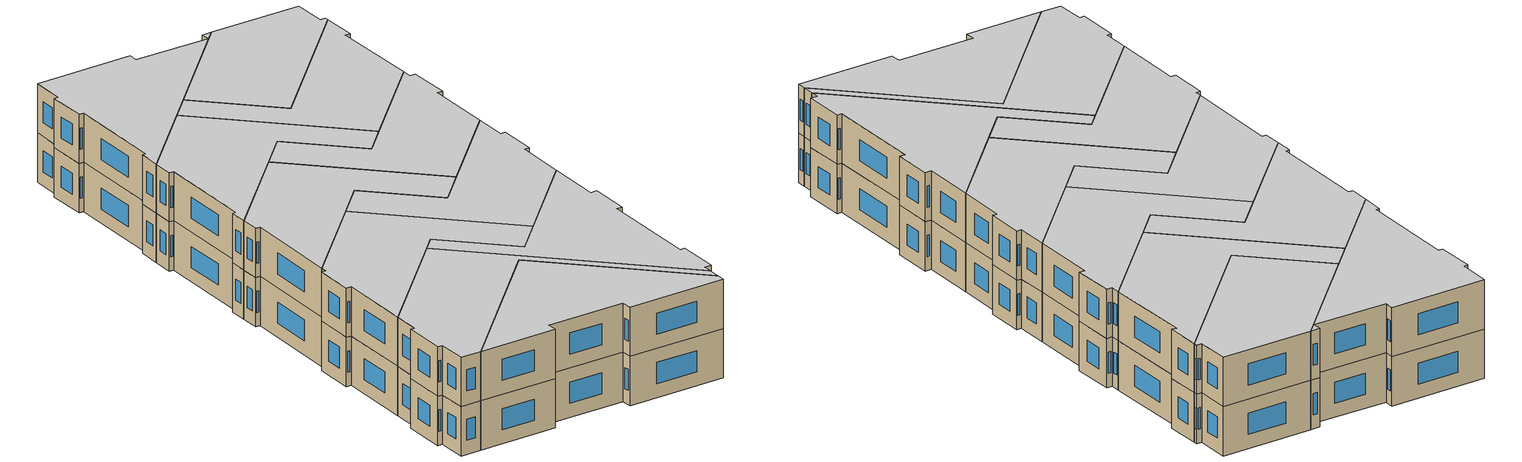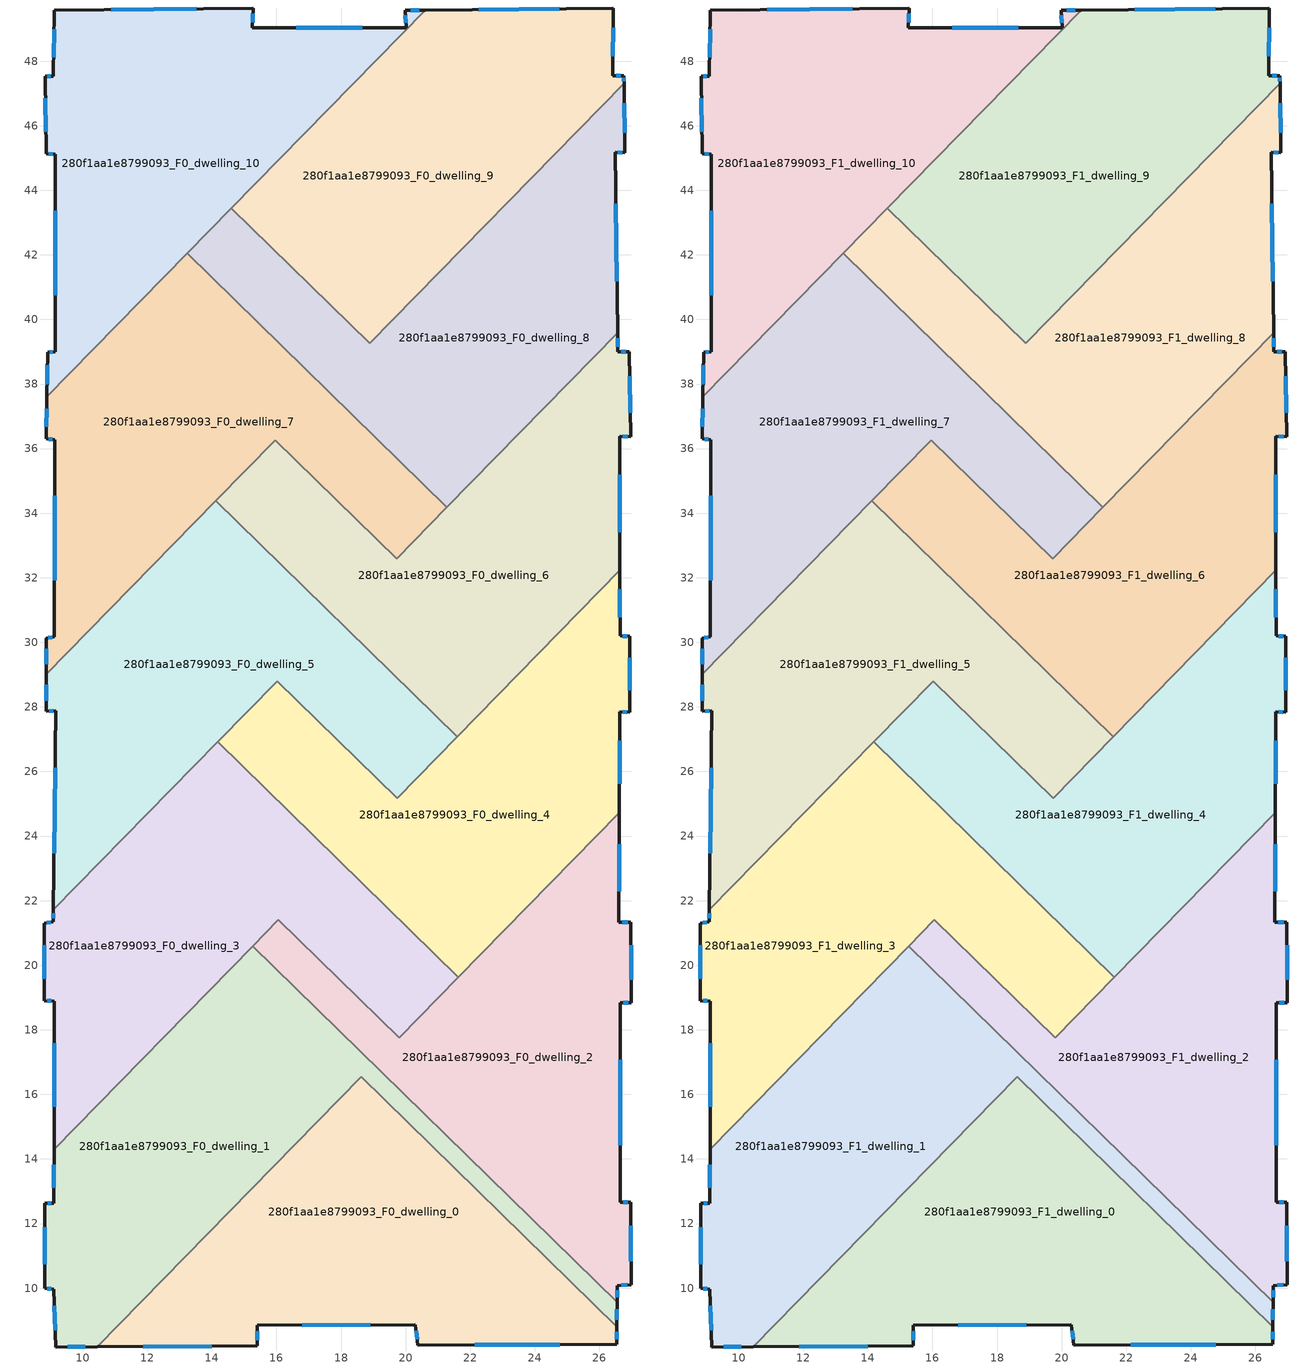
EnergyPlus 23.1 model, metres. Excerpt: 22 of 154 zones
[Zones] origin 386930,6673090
280f1aa1e8799093_F0_dwelling_0
 floor ground (EU_floor_Construction): 26.54,8.8 26.54,8.26 20.37,8.23 20.3,8.87 15.4,8.84 15.41,8.21 10.45,8.18 18.62,16.54 z0
 wall outside (EU_wall_Construction): 10.45,8.18 15.41,8.21 15.4,8.84 20.3,8.87 20.37,8.23 26.54,8.26 26.54,8.8 z0:3
 wall to 280f1aa1e8799093_F0_dwelling_1 (EU_wall_Construction): 26.54,8.8 18.62,16.54 10.45,8.18 z0:3
 window (EU_Window_Construction): 20.32,8.68 20.35,8.41 / 16.8,8.85 18.9,8.86 / 15.4,8.39 15.4,8.66 / 11.87,8.19 13.99,8.2 / 26.54,8.42 26.54,8.64 / 22.13,8.24 24.78,8.25 z0.86:2.14
280f1aa1e8799093_F0_dwelling_1
 floor ground (EU_floor_Construction): 18.62,16.54 10.45,8.18 9.17,8.18 9.11,9.97 8.83,9.99 8.83,12.63 9.11,12.63 9.11,14.3 15.27,20.59 26.55,9.56 26.54,8.8 z0
 wall outside (EU_wall_Construction): 9.11,14.3 9.11,12.63 8.83,12.63 8.83,9.99 9.11,9.97 9.17,8.18 10.45,8.18 / 26.54,8.8 26.55,9.56 z0:3
 wall to 280f1aa1e8799093_F0_dwelling_2 (EU_wall_Construction): 26.55,9.56 15.27,20.59 z0:3
 wall to 280f1aa1e8799093_F0_dwelling_3 (EU_wall_Construction): 15.27,20.59 9.11,14.3 z0:3
 window (EU_Window_Construction): 9.54,8.18 10.09,8.18 / 9.12,9.46 9.15,8.69 / 8.91,9.99 9.03,9.98 / 8.83,11.88 8.83,10.75 / 9.03,12.63 8.91,12.63 / 9.11,13.82 9.11,13.1 / 26.54,9.02 26.55,9.34 z0.86:2.14
280f1aa1e8799093_F0_dwelling_10
 floor ground (EU_floor_Construction): 20.6,49.58 8.89,37.6 8.91,38.98 9.14,39 9.15,45.11 8.87,45.13 8.84,47.53 9.09,47.54 9.12,49.57 15.28,49.64 15.26,49.04 20.02,49.04 19.99,49.57 z0
 wall outside (EU_wall_Construction): 20.6,49.58 19.99,49.57 20.02,49.04 15.26,49.04 15.28,49.64 9.12,49.57 9.09,47.54 8.84,47.53 8.87,45.13 9.15,45.11 9.14,39 8.91,38.98 8.89,37.6 z0:3
 wall to 280f1aa1e8799093_F0_dwelling_9 (EU_wall_Construction): 14.61,43.44 20.6,49.58 z0:3
 wall to 280f1aa1e8799093_F0_dwelling_7 (EU_wall_Construction): 8.89,37.6 13.24,42.04 z0:3
 wall to 280f1aa1e8799093_F0_dwelling_8 (EU_wall_Construction): 13.24,42.04 14.61,43.44 z0:3
 window (EU_Window_Construction): 20.43,49.57 20.16,49.57 / 8.91,38.58 8.9,37.99 / 9.08,38.99 8.98,38.98 / 9.14,43.36 9.14,40.74 / 8.95,45.12 9.07,45.12 / 8.84,46.85 8.86,45.82 / 9.02,47.54 8.91,47.53 / 9.12,48.99 9.1,48.12 / 13.52,49.62 10.88,49.59 / 15.26,49.21 15.27,49.47 / 18.66,49.04 16.62,49.04 / 20,49.42 20.01,49.19 z0.86:2.14
280f1aa1e8799093_F0_dwelling_2
 floor ground (EU_floor_Construction): 26.62,24.72 26.61,21.33 26.98,21.32 26.99,18.84 26.65,18.83 26.65,12.66 26.97,12.66 26.98,10.11 26.55,10.08 26.55,9.56 15.27,20.59 16.06,21.41 19.81,17.75 z0
 wall outside (EU_wall_Construction): 26.55,9.56 26.55,10.08 26.98,10.11 26.97,12.66 26.65,12.66 26.65,18.83 26.99,18.84 26.98,21.32 26.61,21.33 26.62,24.72 z0:3
 wall to 280f1aa1e8799093_F0_dwelling_3 (EU_wall_Construction): 21.63,19.62 19.81,17.75 16.06,21.41 15.27,20.59 z0:3
 wall to 280f1aa1e8799093_F0_dwelling_4 (EU_wall_Construction): 26.62,24.72 21.63,19.62 z0:3
 window (EU_Window_Construction): 26.68,10.09 26.86,10.1 / 26.55,9.71 26.55,9.93 / 26.61,22.3 26.62,23.75 / 26.87,21.32 26.71,21.33 / 26.99,19.55 26.98,20.61 / 26.74,18.83 26.89,18.84 / 26.65,14.42 26.65,17.07 / 26.88,12.66 26.74,12.66 / 26.98,10.84 26.97,11.93 z0.86:2.14
280f1aa1e8799093_F0_dwelling_3
 floor ground (EU_floor_Construction): 21.64,19.62 19.81,17.75 16.06,21.41 9.11,14.3 9.12,18.89 8.81,18.9 8.81,21.3 9.09,21.34 9.09,21.71 14.18,26.91 z0
 wall outside (EU_wall_Construction): 9.09,21.71 9.09,21.34 8.81,21.3 8.81,18.9 9.12,18.89 9.11,14.3 z0:3
 wall to 280f1aa1e8799093_F0_dwelling_4 (EU_wall_Construction): 21.64,19.62 14.18,26.91 z0:3
 wall to 280f1aa1e8799093_F0_dwelling_5 (EU_wall_Construction): 14.18,26.91 9.09,21.71 z0:3
 window (EU_Window_Construction): 9.12,17.58 9.11,15.61 / 8.9,18.9 9.03,18.89 / 8.81,20.62 8.81,19.59 / 9.01,21.33 8.89,21.31 / 9.09,21.61 9.09,21.45 z0.86:2.14
280f1aa1e8799093_F0_dwelling_4
 floor ground (EU_floor_Construction): 26.64,32.23 26.64,30.2 26.95,30.19 26.94,27.84 26.63,27.85 26.62,24.72 21.64,19.62 14.18,26.91 16.02,28.8 19.73,25.17 z0
 wall outside (EU_wall_Construction): 26.62,24.72 26.63,27.85 26.94,27.84 26.95,30.19 26.64,30.2 26.64,32.23 z0:3
 wall to 280f1aa1e8799093_F0_dwelling_5 (EU_wall_Construction): 21.6,27.07 19.73,25.17 16.02,28.8 14.18,26.91 z0:3
 wall to 280f1aa1e8799093_F0_dwelling_6 (EU_wall_Construction): 26.64,32.23 21.6,27.07 z0:3
 window (EU_Window_Construction): 26.62,25.61 26.63,26.96 / 26.64,30.78 26.64,31.65 / 26.86,30.19 26.73,30.19 / 26.94,28.51 26.94,29.52 / 26.72,27.85 26.85,27.84 z0.86:2.14
280f1aa1e8799093_F0_dwelling_5
 floor ground (EU_floor_Construction): 21.6,27.07 19.73,25.17 16.02,28.8 9.09,21.71 9.17,27.88 8.88,27.87 8.87,29.01 14.12,34.38 z0
 wall outside (EU_wall_Construction): 8.87,29.01 8.88,27.87 9.17,27.88 9.09,21.71 z0:3
 wall to 280f1aa1e8799093_F0_dwelling_6 (EU_wall_Construction): 21.6,27.07 14.12,34.38 z0:3
 wall to 280f1aa1e8799093_F0_dwelling_7 (EU_wall_Construction): 14.12,34.38 8.87,29.01 z0:3
 window (EU_Window_Construction): 9.15,26.11 9.11,23.47 / 8.96,27.87 9.08,27.87 / 8.87,28.69 8.87,28.2 z0.86:2.14
280f1aa1e8799093_F0_dwelling_6
 floor ground (EU_floor_Construction): 26.56,39.58 26.57,38.99 26.93,39 26.97,36.36 26.63,36.39 26.64,32.23 21.6,27.07 14.12,34.38 15.96,36.26 19.72,32.58 z0
 wall outside (EU_wall_Construction): 26.64,32.23 26.63,36.39 26.97,36.36 26.93,39 26.57,38.99 26.56,39.58 z0:3
 wall to 280f1aa1e8799093_F0_dwelling_7 (EU_wall_Construction): 21.28,34.18 19.72,32.58 15.96,36.26 14.12,34.38 z0:3
 wall to 280f1aa1e8799093_F0_dwelling_8 (EU_wall_Construction): 26.56,39.58 21.28,34.18 z0:3
 window (EU_Window_Construction): 26.57,39.16 26.57,39.41 / 26.82,38.99 26.67,38.99 / 26.96,37.11 26.94,38.24 / 26.73,36.38 26.88,36.37 / 26.64,33.41 26.63,35.2 z0.86:2.14
280f1aa1e8799093_F0_dwelling_7
 floor ground (EU_floor_Construction): 15.96,36.26 8.87,29.01 8.87,30.12 9.12,30.18 9.14,36.28 8.87,36.3 8.89,37.6 13.24,42.04 21.28,34.18 19.72,32.58 z0
 wall outside (EU_wall_Construction): 8.89,37.6 8.87,36.3 9.14,36.28 9.12,30.18 8.87,30.12 8.87,29.01 z0:3
 wall to 280f1aa1e8799093_F0_dwelling_8 (EU_wall_Construction): 21.28,34.18 13.24,42.04 z0:3
 window (EU_Window_Construction): 8.87,29.8 8.87,29.33 / 9.05,30.16 8.94,30.14 / 9.13,34.53 9.13,31.92 / 8.95,36.29 9.06,36.28 / 8.89,37.23 8.88,36.67 z0.86:2.14
280f1aa1e8799093_F0_dwelling_8
 floor ground (EU_floor_Construction): 26.76,47.31 26.79,45.16 26.49,45.18 26.56,39.58 21.28,34.18 13.24,42.04 14.61,43.44 18.89,39.26 z0
 wall outside (EU_wall_Construction): 26.56,39.58 26.49,45.18 26.79,45.16 26.76,47.31 z0:3
 wall to 280f1aa1e8799093_F0_dwelling_9 (EU_wall_Construction): 26.76,47.31 18.89,39.26 14.61,43.44 z0:3
 window (EU_Window_Construction): 26.78,45.78 26.77,46.7 / 26.58,45.17 26.71,45.17 / 26.54,41.18 26.51,43.58 z0.86:2.14
280f1aa1e8799093_F0_dwelling_9
 floor ground (EU_floor_Construction): 26.43,49.63 26.42,47.55 26.76,47.55 26.76,47.31 18.89,39.26 14.61,43.44 20.6,49.58 z0
 wall outside (EU_wall_Construction): 26.76,47.31 26.76,47.55 26.42,47.55 26.43,49.63 20.6,49.58 z0:3
 window (EU_Window_Construction): 26.42,48.15 26.43,49.04 / 26.66,47.55 26.52,47.55 / 26.76,47.38 26.76,47.48 / 24.76,49.62 22.27,49.59 z0.86:2.14
280f1aa1e8799093_F1_dwelling_0
 floor to 280f1aa1e8799093_F0_dwelling_0 (EU_floor_Construction): 26.54,8.8 26.54,8.26 20.37,8.23 20.3,8.87 15.4,8.84 15.41,8.21 10.45,8.18 18.62,16.54 z3
 wall outside (EU_wall_Construction): 10.45,8.18 15.41,8.21 15.4,8.84 20.3,8.87 20.37,8.23 26.54,8.26 26.54,8.8 z3:6
 wall to 280f1aa1e8799093_F1_dwelling_1 (EU_wall_Construction): 26.54,8.8 18.62,16.54 10.45,8.18 z3:6
 window (EU_Window_Construction): 20.32,8.68 20.35,8.41 / 16.8,8.85 18.9,8.86 / 15.4,8.39 15.4,8.66 / 11.87,8.19 13.99,8.2 / 26.54,8.42 26.54,8.64 / 22.13,8.24 24.78,8.25 z3.86:5.14
 ceiling to 280f1aa1e8799093_F2_dwelling_0 (EU_floor_Construction): 26.54,8.26 26.54,8.8 18.62,16.54 10.45,8.18 15.41,8.21 15.4,8.84 20.3,8.87 20.37,8.23 z6
280f1aa1e8799093_F1_dwelling_1
 floor to 280f1aa1e8799093_F0_dwelling_1 (EU_floor_Construction): 18.62,16.54 10.45,8.18 9.17,8.18 9.11,9.97 8.83,9.99 8.83,12.63 9.11,12.63 9.11,14.3 15.27,20.59 26.55,9.56 26.54,8.8 z3
 wall outside (EU_wall_Construction): 9.11,14.3 9.11,12.63 8.83,12.63 8.83,9.99 9.11,9.97 9.17,8.18 10.45,8.18 / 26.54,8.8 26.55,9.56 z3:6
 wall to 280f1aa1e8799093_F1_dwelling_2 (EU_wall_Construction): 26.55,9.56 15.27,20.59 z3:6
 wall to 280f1aa1e8799093_F1_dwelling_3 (EU_wall_Construction): 15.27,20.59 9.11,14.3 z3:6
 window (EU_Window_Construction): 9.54,8.18 10.09,8.18 / 9.12,9.46 9.15,8.69 / 8.91,9.99 9.03,9.98 / 8.83,11.88 8.83,10.75 / 9.03,12.63 8.91,12.63 / 9.11,13.82 9.11,13.1 / 26.54,9.02 26.55,9.34 z3.86:5.14
 ceiling to 280f1aa1e8799093_F2_dwelling_1 (EU_floor_Construction): 26.54,8.8 26.55,9.56 15.27,20.59 9.11,14.3 9.11,12.63 8.83,12.63 8.83,9.99 9.11,9.97 9.17,8.18 10.45,8.18 18.62,16.54 z6
280f1aa1e8799093_F1_dwelling_10
 floor to 280f1aa1e8799093_F0_dwelling_10 (EU_floor_Construction): 20.6,49.58 8.89,37.6 8.91,38.98 9.14,39 9.15,45.11 8.87,45.13 8.84,47.53 9.09,47.54 9.12,49.57 15.28,49.64 15.26,49.04 20.02,49.04 19.99,49.57 z3
 wall outside (EU_wall_Construction): 20.6,49.58 19.99,49.57 20.02,49.04 15.26,49.04 15.28,49.64 9.12,49.57 9.09,47.54 8.84,47.53 8.87,45.13 9.15,45.11 9.14,39 8.91,38.98 8.89,37.6 z3:6
 wall to 280f1aa1e8799093_F1_dwelling_9 (EU_wall_Construction): 14.61,43.44 20.6,49.58 z3:6
 wall to 280f1aa1e8799093_F1_dwelling_7 (EU_wall_Construction): 8.89,37.6 13.24,42.04 z3:6
 wall to 280f1aa1e8799093_F1_dwelling_8 (EU_wall_Construction): 13.24,42.04 14.61,43.44 z3:6
 window (EU_Window_Construction): 20.43,49.57 20.16,49.57 / 8.91,38.58 8.9,37.99 / 9.08,38.99 8.98,38.98 / 9.14,43.36 9.14,40.74 / 8.95,45.12 9.07,45.12 / 8.84,46.85 8.86,45.82 / 9.02,47.54 8.91,47.53 / 9.12,48.99 9.1,48.12 / 13.52,49.62 10.88,49.59 / 15.26,49.21 15.27,49.47 / 18.66,49.04 16.62,49.04 / 20,49.42 20.01,49.19 z3.86:5.14
 ceiling to 280f1aa1e8799093_F2_dwelling_10 (EU_floor_Construction): 20.02,49.04 15.26,49.04 15.28,49.64 9.12,49.57 9.09,47.54 8.84,47.53 8.87,45.13 9.15,45.11 9.14,39 8.91,38.98 8.89,37.6 20.6,49.58 19.99,49.57 z6
280f1aa1e8799093_F1_dwelling_2
 floor to 280f1aa1e8799093_F0_dwelling_2 (EU_floor_Construction): 26.62,24.72 26.61,21.33 26.98,21.32 26.99,18.84 26.65,18.83 26.65,12.66 26.97,12.66 26.98,10.11 26.55,10.08 26.55,9.56 15.27,20.59 16.06,21.41 19.81,17.75 z3
 wall outside (EU_wall_Construction): 26.55,9.56 26.55,10.08 26.98,10.11 26.97,12.66 26.65,12.66 26.65,18.83 26.99,18.84 26.98,21.32 26.61,21.33 26.62,24.72 z3:6
 wall to 280f1aa1e8799093_F1_dwelling_3 (EU_wall_Construction): 21.63,19.62 19.81,17.75 16.06,21.41 15.27,20.59 z3:6
 wall to 280f1aa1e8799093_F1_dwelling_4 (EU_wall_Construction): 26.62,24.72 21.63,19.62 z3:6
 window (EU_Window_Construction): 26.68,10.09 26.86,10.1 / 26.55,9.71 26.55,9.93 / 26.61,22.3 26.62,23.75 / 26.87,21.32 26.71,21.33 / 26.99,19.55 26.98,20.61 / 26.74,18.83 26.89,18.84 / 26.65,14.42 26.65,17.07 / 26.88,12.66 26.74,12.66 / 26.98,10.84 26.97,11.93 z3.86:5.14
 ceiling to 280f1aa1e8799093_F2_dwelling_2 (EU_floor_Construction): 26.55,9.56 26.55,10.08 26.98,10.11 26.97,12.66 26.65,12.66 26.65,18.83 26.99,18.84 26.98,21.32 26.61,21.33 26.62,24.72 19.81,17.75 16.06,21.41 15.27,20.59 z6
280f1aa1e8799093_F1_dwelling_3
 floor to 280f1aa1e8799093_F0_dwelling_3 (EU_floor_Construction): 21.64,19.62 19.81,17.75 16.06,21.41 9.11,14.3 9.12,18.89 8.81,18.9 8.81,21.3 9.09,21.34 9.09,21.71 14.18,26.91 z3
 wall outside (EU_wall_Construction): 9.09,21.71 9.09,21.34 8.81,21.3 8.81,18.9 9.12,18.89 9.11,14.3 z3:6
 wall to 280f1aa1e8799093_F1_dwelling_4 (EU_wall_Construction): 21.64,19.62 14.18,26.91 z3:6
 wall to 280f1aa1e8799093_F1_dwelling_5 (EU_wall_Construction): 14.18,26.91 9.09,21.71 z3:6
 window (EU_Window_Construction): 9.12,17.58 9.11,15.61 / 8.9,18.9 9.03,18.89 / 8.81,20.62 8.81,19.59 / 9.01,21.33 8.89,21.31 / 9.09,21.61 9.09,21.45 z3.86:5.14
 ceiling to 280f1aa1e8799093_F2_dwelling_3 (EU_floor_Construction): 19.81,17.75 21.64,19.62 14.18,26.91 9.09,21.71 9.09,21.34 8.81,21.3 8.81,18.9 9.12,18.89 9.11,14.3 16.06,21.41 z6
280f1aa1e8799093_F1_dwelling_4
 floor to 280f1aa1e8799093_F0_dwelling_4 (EU_floor_Construction): 26.64,32.23 26.64,30.2 26.95,30.19 26.94,27.84 26.63,27.85 26.62,24.72 21.64,19.62 14.18,26.91 16.02,28.8 19.73,25.17 z3
 wall outside (EU_wall_Construction): 26.62,24.72 26.63,27.85 26.94,27.84 26.95,30.19 26.64,30.2 26.64,32.23 z3:6
 wall to 280f1aa1e8799093_F1_dwelling_5 (EU_wall_Construction): 21.6,27.07 19.73,25.17 16.02,28.8 14.18,26.91 z3:6
 wall to 280f1aa1e8799093_F1_dwelling_6 (EU_wall_Construction): 26.64,32.23 21.6,27.07 z3:6
 window (EU_Window_Construction): 26.62,25.61 26.63,26.96 / 26.64,30.78 26.64,31.65 / 26.86,30.19 26.73,30.19 / 26.94,28.51 26.94,29.52 / 26.72,27.85 26.85,27.84 z3.86:5.14
 ceiling to 280f1aa1e8799093_F2_dwelling_4 (EU_floor_Construction): 26.62,24.72 26.63,27.85 26.94,27.84 26.95,30.19 26.64,30.2 26.64,32.23 19.73,25.17 16.02,28.8 14.18,26.91 21.64,19.62 z6
280f1aa1e8799093_F1_dwelling_5
 floor to 280f1aa1e8799093_F0_dwelling_5 (EU_floor_Construction): 21.6,27.07 19.73,25.17 16.02,28.8 9.09,21.71 9.17,27.88 8.88,27.87 8.87,29.01 14.12,34.38 z3
 wall outside (EU_wall_Construction): 8.87,29.01 8.88,27.87 9.17,27.88 9.09,21.71 z3:6
 wall to 280f1aa1e8799093_F1_dwelling_6 (EU_wall_Construction): 21.6,27.07 14.12,34.38 z3:6
 wall to 280f1aa1e8799093_F1_dwelling_7 (EU_wall_Construction): 14.12,34.38 8.87,29.01 z3:6
 window (EU_Window_Construction): 9.15,26.11 9.11,23.47 / 8.96,27.87 9.08,27.87 / 8.87,28.69 8.87,28.2 z3.86:5.14
 ceiling to 280f1aa1e8799093_F2_dwelling_5 (EU_floor_Construction): 19.73,25.17 21.6,27.07 14.12,34.38 8.87,29.01 8.88,27.87 9.17,27.88 9.09,21.71 16.02,28.8 z6
280f1aa1e8799093_F1_dwelling_6
 floor to 280f1aa1e8799093_F0_dwelling_6 (EU_floor_Construction): 26.56,39.58 26.57,38.99 26.93,39 26.97,36.36 26.63,36.39 26.64,32.23 21.6,27.07 14.12,34.38 15.96,36.26 19.72,32.58 z3
 wall outside (EU_wall_Construction): 26.64,32.23 26.63,36.39 26.97,36.36 26.93,39 26.57,38.99 26.56,39.58 z3:6
 wall to 280f1aa1e8799093_F1_dwelling_7 (EU_wall_Construction): 21.28,34.18 19.72,32.58 15.96,36.26 14.12,34.38 z3:6
 wall to 280f1aa1e8799093_F1_dwelling_8 (EU_wall_Construction): 26.56,39.58 21.28,34.18 z3:6
 window (EU_Window_Construction): 26.57,39.16 26.57,39.41 / 26.82,38.99 26.67,38.99 / 26.96,37.11 26.94,38.24 / 26.73,36.38 26.88,36.37 / 26.64,33.41 26.63,35.2 z3.86:5.14
 ceiling to 280f1aa1e8799093_F2_dwelling_6 (EU_floor_Construction): 26.64,32.23 26.63,36.39 26.97,36.36 26.93,39 26.57,38.99 26.56,39.58 19.72,32.58 15.96,36.26 14.12,34.38 21.6,27.07 z6
280f1aa1e8799093_F1_dwelling_7
 floor to 280f1aa1e8799093_F0_dwelling_7 (EU_floor_Construction): 15.96,36.26 8.87,29.01 8.87,30.12 9.12,30.18 9.14,36.28 8.87,36.3 8.89,37.6 13.24,42.04 21.28,34.18 19.72,32.58 z3
 wall outside (EU_wall_Construction): 8.89,37.6 8.87,36.3 9.14,36.28 9.12,30.18 8.87,30.12 8.87,29.01 z3:6
 wall to 280f1aa1e8799093_F1_dwelling_8 (EU_wall_Construction): 21.28,34.18 13.24,42.04 z3:6
 window (EU_Window_Construction): 8.87,29.8 8.87,29.33 / 9.05,30.16 8.94,30.14 / 9.13,34.53 9.13,31.92 / 8.95,36.29 9.06,36.28 / 8.89,37.23 8.88,36.67 z3.86:5.14
 ceiling to 280f1aa1e8799093_F2_dwelling_7 (EU_floor_Construction): 19.72,32.58 21.28,34.18 13.24,42.04 8.89,37.6 8.87,36.3 9.14,36.28 9.12,30.18 8.87,30.12 8.87,29.01 15.96,36.26 z6
280f1aa1e8799093_F1_dwelling_8
 floor to 280f1aa1e8799093_F0_dwelling_8 (EU_floor_Construction): 26.76,47.31 26.79,45.16 26.49,45.18 26.56,39.58 21.28,34.18 13.24,42.04 14.61,43.44 18.89,39.26 z3
 wall outside (EU_wall_Construction): 26.56,39.58 26.49,45.18 26.79,45.16 26.76,47.31 z3:6
 wall to 280f1aa1e8799093_F1_dwelling_9 (EU_wall_Construction): 26.76,47.31 18.89,39.26 14.61,43.44 z3:6
 window (EU_Window_Construction): 26.78,45.78 26.77,46.7 / 26.58,45.17 26.71,45.17 / 26.54,41.18 26.51,43.58 z3.86:5.14
 ceiling to 280f1aa1e8799093_F2_dwelling_8 (EU_floor_Construction): 26.56,39.58 26.49,45.18 26.79,45.16 26.76,47.31 18.89,39.26 14.61,43.44 13.24,42.04 21.28,34.18 z6
280f1aa1e8799093_F1_dwelling_9
 floor to 280f1aa1e8799093_F0_dwelling_9 (EU_floor_Construction): 26.43,49.63 26.42,47.55 26.76,47.55 26.76,47.31 18.89,39.26 14.61,43.44 20.6,49.58 z3
 wall outside (EU_wall_Construction): 26.76,47.31 26.76,47.55 26.42,47.55 26.43,49.63 20.6,49.58 z3:6
 window (EU_Window_Construction): 26.42,48.15 26.43,49.04 / 26.66,47.55 26.52,47.55 / 26.76,47.38 26.76,47.48 / 24.76,49.62 22.27,49.59 z3.86:5.14
 ceiling to 280f1aa1e8799093_F2_dwelling_9 (EU_floor_Construction): 18.89,39.26 26.76,47.31 26.76,47.55 26.42,47.55 26.43,49.63 20.6,49.58 14.61,43.44 z6
[Building]
EU S2 Campaign: North Axis=0; Terrain=City; Solar Distribution=FullExterior
[Site:Location]
Helsinki-Vantaa.AP: Latitude=60.317; Longitude=24.963; Time Zone=2; Elevation=54.6
[SizingPeriod:WeatherFileDays]
AnnualSizingPeriod: Begin Month=1; Begin Day of Month=1; End Month=12; End Day of Month=31; Day of Week for Start Day=Monday; Use Weather File Daylight Saving Period=No; Use Weather File Rain and Snow Indicators=No
[MATERIAL]
EU_InternalMass_Material: Roughness=MediumRough; Thickness=0.1; Conductivity=1; Density=1800; Specific Heat=900; Thermal Absorptance=0.9; Solar Absorptance=0.7; Visible Absorptance=0.7
[MATERIAL:NOMASS] Roughness=MediumRough; Thermal Absorptance=0.9; Solar Absorptance=0.7; Visible Absorptance=0.7
Name | Thermal Resistance
EU_wall_NoMass | 1.10183
EU_floor_NoMass | 1.70606
[WINDOWMATERIAL:SIMPLEGLAZINGSYSTEM]
EU_Window_SimpleGlazing: UFactor=3.11035; Solar Heat Gain Coefficient=0.8; Visible Transmittance=0.8
[CONSTRUCTION]
EU_wall_Construction: EU_wall_NoMass
EU_floor_Construction: EU_floor_NoMass
EU_Window_Construction: EU_Window_SimpleGlazing
EU_InternalMass_Construction: EU_InternalMass_Material
[ZONE] Type=1; Multiplier=1; Ceiling Height=autocalculate; Floor Area=autocalculate; Part of Total Floor Area=Yes
Name | Volume
280f1aa1e8799093_F0_dwelling_0; 280f1aa1e8799093_F1_dwelling_0 | 197.594
280f1aa1e8799093_F0_dwelling_1; 280f1aa1e8799093_F1_dwelling_1 | 197.613
280f1aa1e8799093_F0_dwelling_10; 280f1aa1e8799093_F1_dwelling_10 | 197.597
280f1aa1e8799093_F0_dwelling_2; 280f1aa1e8799093_F1_dwelling_2; 280f1aa1e8799093_F0_dwelling_3; 280f1aa1e8799093_F1_dwelling_3 | 197.605
280f1aa1e8799093_F0_dwelling_4; 280f1aa1e8799093_F1_dwelling_4 | 197.626
280f1aa1e8799093_F0_dwelling_5; 280f1aa1e8799093_F1_dwelling_5 | 197.632
280f1aa1e8799093_F0_dwelling_6; 280f1aa1e8799093_F1_dwelling_6 | 197.61
280f1aa1e8799093_F0_dwelling_7; 280f1aa1e8799093_F1_dwelling_7 | 197.616
280f1aa1e8799093_F0_dwelling_8; 280f1aa1e8799093_F1_dwelling_8 | 197.586
280f1aa1e8799093_F0_dwelling_9; 280f1aa1e8799093_F1_dwelling_9 | 197.602
[INTERNALMASS] Construction=EU_InternalMass_Construction
Name | Zone or ZoneList | Surface Area
280f1aa1e8799093_F0_dwelling_0_EU_InternalMass | 280f1aa1e8799093_F0_dwelling_0 | 65.8658
280f1aa1e8799093_F0_dwelling_1_EU_InternalMass | 280f1aa1e8799093_F0_dwelling_1 | 65.8715
280f1aa1e8799093_F0_dwelling_2_EU_InternalMass | 280f1aa1e8799093_F0_dwelling_2 | 65.8689
280f1aa1e8799093_F0_dwelling_3_EU_InternalMass | 280f1aa1e8799093_F0_dwelling_3 | 65.8682
280f1aa1e8799093_F0_dwelling_4_EU_InternalMass | 280f1aa1e8799093_F0_dwelling_4 | 65.8757
280f1aa1e8799093_F0_dwelling_5_EU_InternalMass | 280f1aa1e8799093_F0_dwelling_5 | 65.8792
280f1aa1e8799093_F0_dwelling_6_EU_InternalMass | 280f1aa1e8799093_F0_dwelling_6 | 65.8692
280f1aa1e8799093_F0_dwelling_7_EU_InternalMass | 280f1aa1e8799093_F0_dwelling_7 | 65.8727
280f1aa1e8799093_F0_dwelling_8_EU_InternalMass | 280f1aa1e8799093_F0_dwelling_8 | 65.8632
280f1aa1e8799093_F0_dwelling_9_EU_InternalMass | 280f1aa1e8799093_F0_dwelling_9 | 65.8666
280f1aa1e8799093_F0_dwelling_10_EU_InternalMass | 280f1aa1e8799093_F0_dwelling_10 | 65.8663
280f1aa1e8799093_F1_dwelling_0_EU_InternalMass | 280f1aa1e8799093_F1_dwelling_0 | 65.8658
280f1aa1e8799093_F1_dwelling_1_EU_InternalMass | 280f1aa1e8799093_F1_dwelling_1 | 65.8715
280f1aa1e8799093_F1_dwelling_2_EU_InternalMass | 280f1aa1e8799093_F1_dwelling_2 | 65.8689
280f1aa1e8799093_F1_dwelling_3_EU_InternalMass | 280f1aa1e8799093_F1_dwelling_3 | 65.8682
280f1aa1e8799093_F1_dwelling_4_EU_InternalMass | 280f1aa1e8799093_F1_dwelling_4 | 65.8757
280f1aa1e8799093_F1_dwelling_5_EU_InternalMass | 280f1aa1e8799093_F1_dwelling_5 | 65.8792
280f1aa1e8799093_F1_dwelling_6_EU_InternalMass | 280f1aa1e8799093_F1_dwelling_6 | 65.8692
280f1aa1e8799093_F1_dwelling_7_EU_InternalMass | 280f1aa1e8799093_F1_dwelling_7 | 65.8727
280f1aa1e8799093_F1_dwelling_8_EU_InternalMass | 280f1aa1e8799093_F1_dwelling_8 | 65.8632
280f1aa1e8799093_F1_dwelling_9_EU_InternalMass | 280f1aa1e8799093_F1_dwelling_9 | 65.8666
280f1aa1e8799093_F1_dwelling_10_EU_InternalMass | 280f1aa1e8799093_F1_dwelling_10 | 65.8663
[OTHEREQUIPMENT] Fuel Type=Electricity; Design Level Calculation Method=Watts/Area; Power per Zone Floor Area=1; Fraction Latent=0; Fraction Radiant=0; Fraction Lost=0; Carbon Dioxide Generation Rate=0; EndUse Subcategory=EU_Step8_InternalGains
Name | Zone or ZoneList or Space or SpaceList | Schedule
EU_Step8_InternalGain_280f1aa1e8799093_F0_dwelling_0_f000 | 280f1aa1e8799093_F0_dwelling_0 | EU_Step8_GainSchedule_280f1aa1e8799093_F0_dwelling_0_f000
EU_Step8_InternalGain_280f1aa1e8799093_F0_dwelling_1_f000 | 280f1aa1e8799093_F0_dwelling_1 | EU_Step8_GainSchedule_280f1aa1e8799093_F0_dwelling_1_f000
EU_Step8_InternalGain_280f1aa1e8799093_F0_dwelling_2_f000 | 280f1aa1e8799093_F0_dwelling_2 | EU_Step8_GainSchedule_280f1aa1e8799093_F0_dwelling_2_f000
EU_Step8_InternalGain_280f1aa1e8799093_F0_dwelling_3_f000 | 280f1aa1e8799093_F0_dwelling_3 | EU_Step8_GainSchedule_280f1aa1e8799093_F0_dwelling_3_f000
EU_Step8_InternalGain_280f1aa1e8799093_F0_dwelling_4_f000 | 280f1aa1e8799093_F0_dwelling_4 | EU_Step8_GainSchedule_280f1aa1e8799093_F0_dwelling_4_f000
EU_Step8_InternalGain_280f1aa1e8799093_F0_dwelling_5_f000 | 280f1aa1e8799093_F0_dwelling_5 | EU_Step8_GainSchedule_280f1aa1e8799093_F0_dwelling_5_f000
EU_Step8_InternalGain_280f1aa1e8799093_F0_dwelling_6_f000 | 280f1aa1e8799093_F0_dwelling_6 | EU_Step8_GainSchedule_280f1aa1e8799093_F0_dwelling_6_f000
EU_Step8_InternalGain_280f1aa1e8799093_F0_dwelling_7_f000 | 280f1aa1e8799093_F0_dwelling_7 | EU_Step8_GainSchedule_280f1aa1e8799093_F0_dwelling_7_f000
EU_Step8_InternalGain_280f1aa1e8799093_F0_dwelling_8_f000 | 280f1aa1e8799093_F0_dwelling_8 | EU_Step8_GainSchedule_280f1aa1e8799093_F0_dwelling_8_f000
EU_Step8_InternalGain_280f1aa1e8799093_F0_dwelling_9_f000 | 280f1aa1e8799093_F0_dwelling_9 | EU_Step8_GainSchedule_280f1aa1e8799093_F0_dwelling_9_f000
EU_Step8_InternalGain_280f1aa1e8799093_F0_dwelling_10_f000 | 280f1aa1e8799093_F0_dwelling_10 | EU_Step8_GainSchedule_280f1aa1e8799093_F0_dwelling_10_f000
EU_Step8_InternalGain_280f1aa1e8799093_F1_dwelling_0_f000 | 280f1aa1e8799093_F1_dwelling_0 | EU_Step8_GainSchedule_280f1aa1e8799093_F1_dwelling_0_f000
EU_Step8_InternalGain_280f1aa1e8799093_F1_dwelling_1_f000 | 280f1aa1e8799093_F1_dwelling_1 | EU_Step8_GainSchedule_280f1aa1e8799093_F1_dwelling_1_f000
EU_Step8_InternalGain_280f1aa1e8799093_F1_dwelling_2_f000 | 280f1aa1e8799093_F1_dwelling_2 | EU_Step8_GainSchedule_280f1aa1e8799093_F1_dwelling_2_f000
EU_Step8_InternalGain_280f1aa1e8799093_F1_dwelling_3_f000 | 280f1aa1e8799093_F1_dwelling_3 | EU_Step8_GainSchedule_280f1aa1e8799093_F1_dwelling_3_f000
EU_Step8_InternalGain_280f1aa1e8799093_F1_dwelling_4_f000 | 280f1aa1e8799093_F1_dwelling_4 | EU_Step8_GainSchedule_280f1aa1e8799093_F1_dwelling_4_f000
EU_Step8_InternalGain_280f1aa1e8799093_F1_dwelling_5_f000 | 280f1aa1e8799093_F1_dwelling_5 | EU_Step8_GainSchedule_280f1aa1e8799093_F1_dwelling_5_f000
EU_Step8_InternalGain_280f1aa1e8799093_F1_dwelling_6_f000 | 280f1aa1e8799093_F1_dwelling_6 | EU_Step8_GainSchedule_280f1aa1e8799093_F1_dwelling_6_f000
EU_Step8_InternalGain_280f1aa1e8799093_F1_dwelling_7_f000 | 280f1aa1e8799093_F1_dwelling_7 | EU_Step8_GainSchedule_280f1aa1e8799093_F1_dwelling_7_f000
EU_Step8_InternalGain_280f1aa1e8799093_F1_dwelling_8_f000 | 280f1aa1e8799093_F1_dwelling_8 | EU_Step8_GainSchedule_280f1aa1e8799093_F1_dwelling_8_f000
EU_Step8_InternalGain_280f1aa1e8799093_F1_dwelling_9_f000 | 280f1aa1e8799093_F1_dwelling_9 | EU_Step8_GainSchedule_280f1aa1e8799093_F1_dwelling_9_f000
EU_Step8_InternalGain_280f1aa1e8799093_F1_dwelling_10_f000 | 280f1aa1e8799093_F1_dwelling_10 | EU_Step8_GainSchedule_280f1aa1e8799093_F1_dwelling_10_f000
[ZONEVENTILATION:DESIGNFLOWRATE] Schedule=EU_AlwaysOn; Design Flow Rate Calculation Method=AirChanges/Hour; Air Changes per Hour=0.756316; Ventilation Type=Natural; Fan Pressure Rise=0; Fan Total Efficiency=1; Constant Term Coefficient=1; Temperature Term Coefficient=0; Velocity Term Coefficient=0; Velocity Squared Term Coefficient=0; Minimum Indoor Temperature=-100; Maximum Indoor Temperature=100; Delta Temperature=-100; Minimum Outdoor Temperature=-100; Maximum Outdoor Temperature=100; Maximum Wind Speed=40
Name | Zone or ZoneList or Space or SpaceList
EU_ConstantAir_280f1aa1e8799093_F0_dwelling_0 | 280f1aa1e8799093_F0_dwelling_0
EU_ConstantAir_280f1aa1e8799093_F0_dwelling_1 | 280f1aa1e8799093_F0_dwelling_1
EU_ConstantAir_280f1aa1e8799093_F0_dwelling_2 | 280f1aa1e8799093_F0_dwelling_2
EU_ConstantAir_280f1aa1e8799093_F0_dwelling_3 | 280f1aa1e8799093_F0_dwelling_3
EU_ConstantAir_280f1aa1e8799093_F0_dwelling_4 | 280f1aa1e8799093_F0_dwelling_4
EU_ConstantAir_280f1aa1e8799093_F0_dwelling_5 | 280f1aa1e8799093_F0_dwelling_5
EU_ConstantAir_280f1aa1e8799093_F0_dwelling_6 | 280f1aa1e8799093_F0_dwelling_6
EU_ConstantAir_280f1aa1e8799093_F0_dwelling_7 | 280f1aa1e8799093_F0_dwelling_7
EU_ConstantAir_280f1aa1e8799093_F0_dwelling_8 | 280f1aa1e8799093_F0_dwelling_8
EU_ConstantAir_280f1aa1e8799093_F0_dwelling_9 | 280f1aa1e8799093_F0_dwelling_9
EU_ConstantAir_280f1aa1e8799093_F0_dwelling_10 | 280f1aa1e8799093_F0_dwelling_10
EU_ConstantAir_280f1aa1e8799093_F1_dwelling_0 | 280f1aa1e8799093_F1_dwelling_0
EU_ConstantAir_280f1aa1e8799093_F1_dwelling_1 | 280f1aa1e8799093_F1_dwelling_1
EU_ConstantAir_280f1aa1e8799093_F1_dwelling_2 | 280f1aa1e8799093_F1_dwelling_2
EU_ConstantAir_280f1aa1e8799093_F1_dwelling_3 | 280f1aa1e8799093_F1_dwelling_3
EU_ConstantAir_280f1aa1e8799093_F1_dwelling_4 | 280f1aa1e8799093_F1_dwelling_4
EU_ConstantAir_280f1aa1e8799093_F1_dwelling_5 | 280f1aa1e8799093_F1_dwelling_5
EU_ConstantAir_280f1aa1e8799093_F1_dwelling_6 | 280f1aa1e8799093_F1_dwelling_6
EU_ConstantAir_280f1aa1e8799093_F1_dwelling_7 | 280f1aa1e8799093_F1_dwelling_7
EU_ConstantAir_280f1aa1e8799093_F1_dwelling_8 | 280f1aa1e8799093_F1_dwelling_8
EU_ConstantAir_280f1aa1e8799093_F1_dwelling_9 | 280f1aa1e8799093_F1_dwelling_9
EU_ConstantAir_280f1aa1e8799093_F1_dwelling_10 | 280f1aa1e8799093_F1_dwelling_10
[HVACTEMPLATE:THERMOSTAT] Constant Heating Setpoint=20; Constant Cooling Setpoint=50
EU_HeatOnly_280f1aa1e8799093_F0_dwelling_0; EU_HeatOnly_280f1aa1e8799093_F0_dwelling_1; EU_HeatOnly_280f1aa1e8799093_F0_dwelling_2; EU_HeatOnly_280f1aa1e8799093_F0_dwelling_3; EU_HeatOnly_280f1aa1e8799093_F0_dwelling_4; EU_HeatOnly_280f1aa1e8799093_F0_dwelling_5; EU_HeatOnly_280f1aa1e8799093_F0_dwelling_6; EU_HeatOnly_280f1aa1e8799093_F0_dwelling_7; EU_HeatOnly_280f1aa1e8799093_F0_dwelling_8; EU_HeatOnly_280f1aa1e8799093_F0_dwelling_9; EU_HeatOnly_280f1aa1e8799093_F0_dwelling_10; EU_HeatOnly_280f1aa1e8799093_F1_dwelling_0; EU_HeatOnly_280f1aa1e8799093_F1_dwelling_1; EU_HeatOnly_280f1aa1e8799093_F1_dwelling_2; EU_HeatOnly_280f1aa1e8799093_F1_dwelling_3; EU_HeatOnly_280f1aa1e8799093_F1_dwelling_4; EU_HeatOnly_280f1aa1e8799093_F1_dwelling_5; EU_HeatOnly_280f1aa1e8799093_F1_dwelling_6; EU_HeatOnly_280f1aa1e8799093_F1_dwelling_7; EU_HeatOnly_280f1aa1e8799093_F1_dwelling_8; EU_HeatOnly_280f1aa1e8799093_F1_dwelling_9; EU_HeatOnly_280f1aa1e8799093_F1_dwelling_10; EU_HeatOnly_280f1aa1e8799093_F2_dwelling_0; EU_HeatOnly_280f1aa1e8799093_F2_dwelling_1; EU_HeatOnly_280f1aa1e8799093_F2_dwelling_2; EU_HeatOnly_280f1aa1e8799093_F2_dwelling_3; EU_HeatOnly_280f1aa1e8799093_F2_dwelling_4; EU_HeatOnly_280f1aa1e8799093_F2_dwelling_5; EU_HeatOnly_280f1aa1e8799093_F2_dwelling_6; EU_HeatOnly_280f1aa1e8799093_F2_dwelling_7; EU_HeatOnly_280f1aa1e8799093_F2_dwelling_8; EU_HeatOnly_280f1aa1e8799093_F2_dwelling_9; EU_HeatOnly_280f1aa1e8799093_F2_dwelling_10; EU_HeatOnly_280f1aa1e8799093_F3_dwelling_0; EU_HeatOnly_280f1aa1e8799093_F3_dwelling_1; EU_HeatOnly_280f1aa1e8799093_F3_dwelling_2; EU_HeatOnly_280f1aa1e8799093_F3_dwelling_3; EU_HeatOnly_280f1aa1e8799093_F3_dwelling_4; EU_HeatOnly_280f1aa1e8799093_F3_dwelling_5; EU_HeatOnly_280f1aa1e8799093_F3_dwelling_6; EU_HeatOnly_280f1aa1e8799093_F3_dwelling_7; EU_HeatOnly_280f1aa1e8799093_F3_dwelling_8; EU_HeatOnly_280f1aa1e8799093_F3_dwelling_9; EU_HeatOnly_280f1aa1e8799093_F3_dwelling_10; EU_HeatOnly_280f1aa1e8799093_F4_dwelling_0; EU_HeatOnly_280f1aa1e8799093_F4_dwelling_1; EU_HeatOnly_280f1aa1e8799093_F4_dwelling_2; EU_HeatOnly_280f1aa1e8799093_F4_dwelling_3; EU_HeatOnly_280f1aa1e8799093_F4_dwelling_4; EU_HeatOnly_280f1aa1e8799093_F4_dwelling_5; EU_HeatOnly_280f1aa1e8799093_F4_dwelling_6; EU_HeatOnly_280f1aa1e8799093_F4_dwelling_7; EU_HeatOnly_280f1aa1e8799093_F4_dwelling_8; EU_HeatOnly_280f1aa1e8799093_F4_dwelling_9; EU_HeatOnly_280f1aa1e8799093_F4_dwelling_10; EU_HeatOnly_280f1aa1e8799093_F5_dwelling_0; EU_HeatOnly_280f1aa1e8799093_F5_dwelling_1; EU_HeatOnly_280f1aa1e8799093_F5_dwelling_2; EU_HeatOnly_280f1aa1e8799093_F5_dwelling_3; EU_HeatOnly_280f1aa1e8799093_F5_dwelling_4; EU_HeatOnly_280f1aa1e8799093_F5_dwelling_5; EU_HeatOnly_280f1aa1e8799093_F5_dwelling_6; EU_HeatOnly_280f1aa1e8799093_F5_dwelling_7; EU_HeatOnly_280f1aa1e8799093_F5_dwelling_8; EU_HeatOnly_280f1aa1e8799093_F5_dwelling_9; EU_HeatOnly_280f1aa1e8799093_F5_dwelling_10; EU_HeatOnly_280f1aa1e8799093_F6_dwelling_0; EU_HeatOnly_280f1aa1e8799093_F6_dwelling_1; EU_HeatOnly_280f1aa1e8799093_F6_dwelling_2; EU_HeatOnly_280f1aa1e8799093_F6_dwelling_3; EU_HeatOnly_280f1aa1e8799093_F6_dwelling_4; EU_HeatOnly_280f1aa1e8799093_F6_dwelling_5; EU_HeatOnly_280f1aa1e8799093_F6_dwelling_6; EU_HeatOnly_280f1aa1e8799093_F6_dwelling_7; EU_HeatOnly_280f1aa1e8799093_F6_dwelling_8; EU_HeatOnly_280f1aa1e8799093_F6_dwelling_9; EU_HeatOnly_280f1aa1e8799093_F6_dwelling_10; EU_HeatOnly_280f1aa1e8799093_F7_dwelling_0; EU_HeatOnly_280f1aa1e8799093_F7_dwelling_1; EU_HeatOnly_280f1aa1e8799093_F7_dwelling_2; EU_HeatOnly_280f1aa1e8799093_F7_dwelling_3; EU_HeatOnly_280f1aa1e8799093_F7_dwelling_4; EU_HeatOnly_280f1aa1e8799093_F7_dwelling_5; EU_HeatOnly_280f1aa1e8799093_F7_dwelling_6; EU_HeatOnly_280f1aa1e8799093_F7_dwelling_7; EU_HeatOnly_280f1aa1e8799093_F7_dwelling_8; EU_HeatOnly_280f1aa1e8799093_F7_dwelling_9; EU_HeatOnly_280f1aa1e8799093_F7_dwelling_10; EU_HeatOnly_280f1aa1e8799093_F8_dwelling_0; EU_HeatOnly_280f1aa1e8799093_F8_dwelling_1; EU_HeatOnly_280f1aa1e8799093_F8_dwelling_2; EU_HeatOnly_280f1aa1e8799093_F8_dwelling_3; EU_HeatOnly_280f1aa1e8799093_F8_dwelling_4; EU_HeatOnly_280f1aa1e8799093_F8_dwelling_5; EU_HeatOnly_280f1aa1e8799093_F8_dwelling_6; EU_HeatOnly_280f1aa1e8799093_F8_dwelling_7; EU_HeatOnly_280f1aa1e8799093_F8_dwelling_8; EU_HeatOnly_280f1aa1e8799093_F8_dwelling_9; EU_HeatOnly_280f1aa1e8799093_F8_dwelling_10; EU_HeatOnly_280f1aa1e8799093_F9_dwelling_0; EU_HeatOnly_280f1aa1e8799093_F9_dwelling_1; EU_HeatOnly_280f1aa1e8799093_F9_dwelling_2; EU_HeatOnly_280f1aa1e8799093_F9_dwelling_3; EU_HeatOnly_280f1aa1e8799093_F9_dwelling_4; EU_HeatOnly_280f1aa1e8799093_F9_dwelling_5; EU_HeatOnly_280f1aa1e8799093_F9_dwelling_6; EU_HeatOnly_280f1aa1e8799093_F9_dwelling_7; EU_HeatOnly_280f1aa1e8799093_F9_dwelling_8; EU_HeatOnly_280f1aa1e8799093_F9_dwelling_9; EU_HeatOnly_280f1aa1e8799093_F9_dwelling_10; EU_HeatOnly_280f1aa1e8799093_F10_dwelling_0; EU_HeatOnly_280f1aa1e8799093_F10_dwelling_1; EU_HeatOnly_280f1aa1e8799093_F10_dwelling_2; EU_HeatOnly_280f1aa1e8799093_F10_dwelling_3; EU_HeatOnly_280f1aa1e8799093_F10_dwelling_4; EU_HeatOnly_280f1aa1e8799093_F10_dwelling_5; EU_HeatOnly_280f1aa1e8799093_F10_dwelling_6; EU_HeatOnly_280f1aa1e8799093_F10_dwelling_7; EU_HeatOnly_280f1aa1e8799093_F10_dwelling_8; EU_HeatOnly_280f1aa1e8799093_F10_dwelling_9; EU_HeatOnly_280f1aa1e8799093_F10_dwelling_10; EU_HeatOnly_280f1aa1e8799093_F11_dwelling_0; EU_HeatOnly_280f1aa1e8799093_F11_dwelling_1; EU_HeatOnly_280f1aa1e8799093_F11_dwelling_2; EU_HeatOnly_280f1aa1e8799093_F11_dwelling_3; EU_HeatOnly_280f1aa1e8799093_F11_dwelling_4; EU_HeatOnly_280f1aa1e8799093_F11_dwelling_5; EU_HeatOnly_280f1aa1e8799093_F11_dwelling_6; EU_HeatOnly_280f1aa1e8799093_F11_dwelling_7; EU_HeatOnly_280f1aa1e8799093_F11_dwelling_8; EU_HeatOnly_280f1aa1e8799093_F11_dwelling_9; EU_HeatOnly_280f1aa1e8799093_F11_dwelling_10; EU_HeatOnly_280f1aa1e8799093_F12_dwelling_0; EU_HeatOnly_280f1aa1e8799093_F12_dwelling_1; EU_HeatOnly_280f1aa1e8799093_F12_dwelling_2; EU_HeatOnly_280f1aa1e8799093_F12_dwelling_3; EU_HeatOnly_280f1aa1e8799093_F12_dwelling_4; EU_HeatOnly_280f1aa1e8799093_F12_dwelling_5; EU_HeatOnly_280f1aa1e8799093_F12_dwelling_6; EU_HeatOnly_280f1aa1e8799093_F12_dwelling_7; EU_HeatOnly_280f1aa1e8799093_F12_dwelling_8; EU_HeatOnly_280f1aa1e8799093_F12_dwelling_9; EU_HeatOnly_280f1aa1e8799093_F12_dwelling_10; EU_HeatOnly_280f1aa1e8799093_F13_dwelling_0; EU_HeatOnly_280f1aa1e8799093_F13_dwelling_1; EU_HeatOnly_280f1aa1e8799093_F13_dwelling_2; EU_HeatOnly_280f1aa1e8799093_F13_dwelling_3; EU_HeatOnly_280f1aa1e8799093_F13_dwelling_4; EU_HeatOnly_280f1aa1e8799093_F13_dwelling_5; EU_HeatOnly_280f1aa1e8799093_F13_dwelling_6; EU_HeatOnly_280f1aa1e8799093_F13_dwelling_7; EU_HeatOnly_280f1aa1e8799093_F13_dwelling_8; EU_HeatOnly_280f1aa1e8799093_F13_dwelling_9; EU_HeatOnly_280f1aa1e8799093_F13_dwelling_10
[HVACTEMPLATE:ZONE:IDEALLOADSAIRSYSTEM] System Availability Schedule=EU_AlwaysOn; Maximum Heating Supply Air Temperature=50; Minimum Cooling Supply Air Temperature=13; Maximum Heating Supply Air Humidity Ratio=0.0156; Minimum Cooling Supply Air Humidity Ratio=0.0077; Heating Limit=NoLimit; Cooling Limit=NoLimit; Heating Availability Schedule=EU_AlwaysOn; Cooling Availability Schedule=EU_CoolingOff; Dehumidification Control Type=ConstantSensibleHeatRatio; Cooling Sensible Heat Ratio=0.7; Dehumidification Setpoint=60; Humidification Control Type=None; Humidification Setpoint=30; Outdoor Air Method=None; Outdoor Air Flow Rate per Person=0.00944; Outdoor Air Flow Rate per Zone Floor Area=0; Outdoor Air Flow Rate per Zone=0; Demand Controlled Ventilation Type=None; Outdoor Air Economizer Type=NoEconomizer; Heat Recovery Type=None; Sensible Heat Recovery Effectiveness=0.7; Latent Heat Recovery Effectiveness=0.65
Name | Template Thermostat
280f1aa1e8799093_F0_dwelling_0 | EU_HeatOnly_280f1aa1e8799093_F0_dwelling_0
280f1aa1e8799093_F0_dwelling_1 | EU_HeatOnly_280f1aa1e8799093_F0_dwelling_1
280f1aa1e8799093_F0_dwelling_2 | EU_HeatOnly_280f1aa1e8799093_F0_dwelling_2
280f1aa1e8799093_F0_dwelling_3 | EU_HeatOnly_280f1aa1e8799093_F0_dwelling_3
280f1aa1e8799093_F0_dwelling_4 | EU_HeatOnly_280f1aa1e8799093_F0_dwelling_4
280f1aa1e8799093_F0_dwelling_5 | EU_HeatOnly_280f1aa1e8799093_F0_dwelling_5
280f1aa1e8799093_F0_dwelling_6 | EU_HeatOnly_280f1aa1e8799093_F0_dwelling_6
280f1aa1e8799093_F0_dwelling_7 | EU_HeatOnly_280f1aa1e8799093_F0_dwelling_7
280f1aa1e8799093_F0_dwelling_8 | EU_HeatOnly_280f1aa1e8799093_F0_dwelling_8
280f1aa1e8799093_F0_dwelling_9 | EU_HeatOnly_280f1aa1e8799093_F0_dwelling_9
280f1aa1e8799093_F0_dwelling_10 | EU_HeatOnly_280f1aa1e8799093_F0_dwelling_10
280f1aa1e8799093_F1_dwelling_0 | EU_HeatOnly_280f1aa1e8799093_F1_dwelling_0
280f1aa1e8799093_F1_dwelling_1 | EU_HeatOnly_280f1aa1e8799093_F1_dwelling_1
280f1aa1e8799093_F1_dwelling_2 | EU_HeatOnly_280f1aa1e8799093_F1_dwelling_2
280f1aa1e8799093_F1_dwelling_3 | EU_HeatOnly_280f1aa1e8799093_F1_dwelling_3
280f1aa1e8799093_F1_dwelling_4 | EU_HeatOnly_280f1aa1e8799093_F1_dwelling_4
280f1aa1e8799093_F1_dwelling_5 | EU_HeatOnly_280f1aa1e8799093_F1_dwelling_5
280f1aa1e8799093_F1_dwelling_6 | EU_HeatOnly_280f1aa1e8799093_F1_dwelling_6
280f1aa1e8799093_F1_dwelling_7 | EU_HeatOnly_280f1aa1e8799093_F1_dwelling_7
280f1aa1e8799093_F1_dwelling_8 | EU_HeatOnly_280f1aa1e8799093_F1_dwelling_8
280f1aa1e8799093_F1_dwelling_9 | EU_HeatOnly_280f1aa1e8799093_F1_dwelling_9
280f1aa1e8799093_F1_dwelling_10 | EU_HeatOnly_280f1aa1e8799093_F1_dwelling_10
[SIZING:ZONE] Zone Cooling Design Supply Air Temperature Input Method=SupplyAirTemperature; Zone Cooling Design Supply Air Temperature=13; Zone Heating Design Supply Air Temperature Input Method=SupplyAirTemperature; Zone Heating Design Supply Air Temperature=50; Zone Cooling Design Supply Air Humidity Ratio=0.008; Zone Heating Design Supply Air Humidity Ratio=0.008; Cooling Design Air Flow Method=DesignDay; Cooling Design Air Flow Rate=0; Cooling Minimum Air Flow per Zone Floor Area=0.000762; Cooling Minimum Air Flow=0; Cooling Minimum Air Flow Fraction=0.2; Heating Design Air Flow Method=DesignDay; Heating Design Air Flow Rate=0; Heating Maximum Air Flow per Zone Floor Area=0.002032; Heating Maximum Air Flow=0.141576; Heating Maximum Air Flow Fraction=0.3; Account for Dedicated Outdoor Air System=No; Dedicated Outdoor Air System Control Strategy=NeutralSupplyAir; Dedicated Outdoor Air Low Setpoint Temperature for Design=autosize; Dedicated Outdoor Air High Setpoint Temperature for Design=autosize; Zone Load Sizing Method=Sensible Load Only No Latent Load; Zone Latent Cooling Design Supply Air Humidity Ratio Input Method=HumidityRatioDifference; Zone Cooling Design Supply Air Humidity Ratio Difference=0.005; Zone Latent Heating Design Supply Air Humidity Ratio Input Method=HumidityRatioDifference; Zone Humidification Design Supply Air Humidity Ratio Difference=0.005
280f1aa1e8799093_F0_dwelling_0; 280f1aa1e8799093_F0_dwelling_1; 280f1aa1e8799093_F0_dwelling_2; 280f1aa1e8799093_F0_dwelling_3; 280f1aa1e8799093_F0_dwelling_4; 280f1aa1e8799093_F0_dwelling_5; 280f1aa1e8799093_F0_dwelling_6; 280f1aa1e8799093_F0_dwelling_7; 280f1aa1e8799093_F0_dwelling_8; 280f1aa1e8799093_F0_dwelling_9; 280f1aa1e8799093_F0_dwelling_10; 280f1aa1e8799093_F1_dwelling_0; 280f1aa1e8799093_F1_dwelling_1; 280f1aa1e8799093_F1_dwelling_2; 280f1aa1e8799093_F1_dwelling_3; 280f1aa1e8799093_F1_dwelling_4; 280f1aa1e8799093_F1_dwelling_5; 280f1aa1e8799093_F1_dwelling_6; 280f1aa1e8799093_F1_dwelling_7; 280f1aa1e8799093_F1_dwelling_8; 280f1aa1e8799093_F1_dwelling_9; 280f1aa1e8799093_F1_dwelling_10
[SCHEDULE:CONSTANT]
Name | Hourly Value
EU_AlwaysOn | 1
EU_CoolingOff | 0
[SCHEDULE:FILE] Column Number=1; Rows to Skip at Top=0; Number of Hours of Data=8760; Column Separator=Comma; Interpolate to Timestep=No; Minutes per Item=60; Adjust Schedule for Daylight Savings=Yes
Name | File
EU_Step8_GainSchedule_280f1aa1e8799093_F0_dwelling_0_f000 | ../../schedules/280f1aa1e8799093/280f1aa1e8799093_F0_dwelling_0_f000_gain.csv
EU_Step8_GainSchedule_280f1aa1e8799093_F0_dwelling_1_f000 | ../../schedules/280f1aa1e8799093/280f1aa1e8799093_F0_dwelling_1_f000_gain.csv
EU_Step8_GainSchedule_280f1aa1e8799093_F0_dwelling_2_f000 | ../../schedules/280f1aa1e8799093/280f1aa1e8799093_F0_dwelling_2_f000_gain.csv
EU_Step8_GainSchedule_280f1aa1e8799093_F0_dwelling_3_f000 | ../../schedules/280f1aa1e8799093/280f1aa1e8799093_F0_dwelling_3_f000_gain.csv
EU_Step8_GainSchedule_280f1aa1e8799093_F0_dwelling_4_f000 | ../../schedules/280f1aa1e8799093/280f1aa1e8799093_F0_dwelling_4_f000_gain.csv
EU_Step8_GainSchedule_280f1aa1e8799093_F0_dwelling_5_f000 | ../../schedules/280f1aa1e8799093/280f1aa1e8799093_F0_dwelling_5_f000_gain.csv
EU_Step8_GainSchedule_280f1aa1e8799093_F0_dwelling_6_f000 | ../../schedules/280f1aa1e8799093/280f1aa1e8799093_F0_dwelling_6_f000_gain.csv
EU_Step8_GainSchedule_280f1aa1e8799093_F0_dwelling_7_f000 | ../../schedules/280f1aa1e8799093/280f1aa1e8799093_F0_dwelling_7_f000_gain.csv
EU_Step8_GainSchedule_280f1aa1e8799093_F0_dwelling_8_f000 | ../../schedules/280f1aa1e8799093/280f1aa1e8799093_F0_dwelling_8_f000_gain.csv
EU_Step8_GainSchedule_280f1aa1e8799093_F0_dwelling_9_f000 | ../../schedules/280f1aa1e8799093/280f1aa1e8799093_F0_dwelling_9_f000_gain.csv
EU_Step8_GainSchedule_280f1aa1e8799093_F0_dwelling_10_f000 | ../../schedules/280f1aa1e8799093/280f1aa1e8799093_F0_dwelling_10_f000_gain.csv
EU_Step8_GainSchedule_280f1aa1e8799093_F1_dwelling_0_f000 | ../../schedules/280f1aa1e8799093/280f1aa1e8799093_F1_dwelling_0_f000_gain.csv
EU_Step8_GainSchedule_280f1aa1e8799093_F1_dwelling_1_f000 | ../../schedules/280f1aa1e8799093/280f1aa1e8799093_F1_dwelling_1_f000_gain.csv
EU_Step8_GainSchedule_280f1aa1e8799093_F1_dwelling_2_f000 | ../../schedules/280f1aa1e8799093/280f1aa1e8799093_F1_dwelling_2_f000_gain.csv
EU_Step8_GainSchedule_280f1aa1e8799093_F1_dwelling_3_f000 | ../../schedules/280f1aa1e8799093/280f1aa1e8799093_F1_dwelling_3_f000_gain.csv
EU_Step8_GainSchedule_280f1aa1e8799093_F1_dwelling_4_f000 | ../../schedules/280f1aa1e8799093/280f1aa1e8799093_F1_dwelling_4_f000_gain.csv
EU_Step8_GainSchedule_280f1aa1e8799093_F1_dwelling_5_f000 | ../../schedules/280f1aa1e8799093/280f1aa1e8799093_F1_dwelling_5_f000_gain.csv
EU_Step8_GainSchedule_280f1aa1e8799093_F1_dwelling_6_f000 | ../../schedules/280f1aa1e8799093/280f1aa1e8799093_F1_dwelling_6_f000_gain.csv
EU_Step8_GainSchedule_280f1aa1e8799093_F1_dwelling_7_f000 | ../../schedules/280f1aa1e8799093/280f1aa1e8799093_F1_dwelling_7_f000_gain.csv
EU_Step8_GainSchedule_280f1aa1e8799093_F1_dwelling_8_f000 | ../../schedules/280f1aa1e8799093/280f1aa1e8799093_F1_dwelling_8_f000_gain.csv
EU_Step8_GainSchedule_280f1aa1e8799093_F1_dwelling_9_f000 | ../../schedules/280f1aa1e8799093/280f1aa1e8799093_F1_dwelling_9_f000_gain.csv
EU_Step8_GainSchedule_280f1aa1e8799093_F1_dwelling_10_f000 | ../../schedules/280f1aa1e8799093/280f1aa1e8799093_F1_dwelling_10_f000_gain.csv
